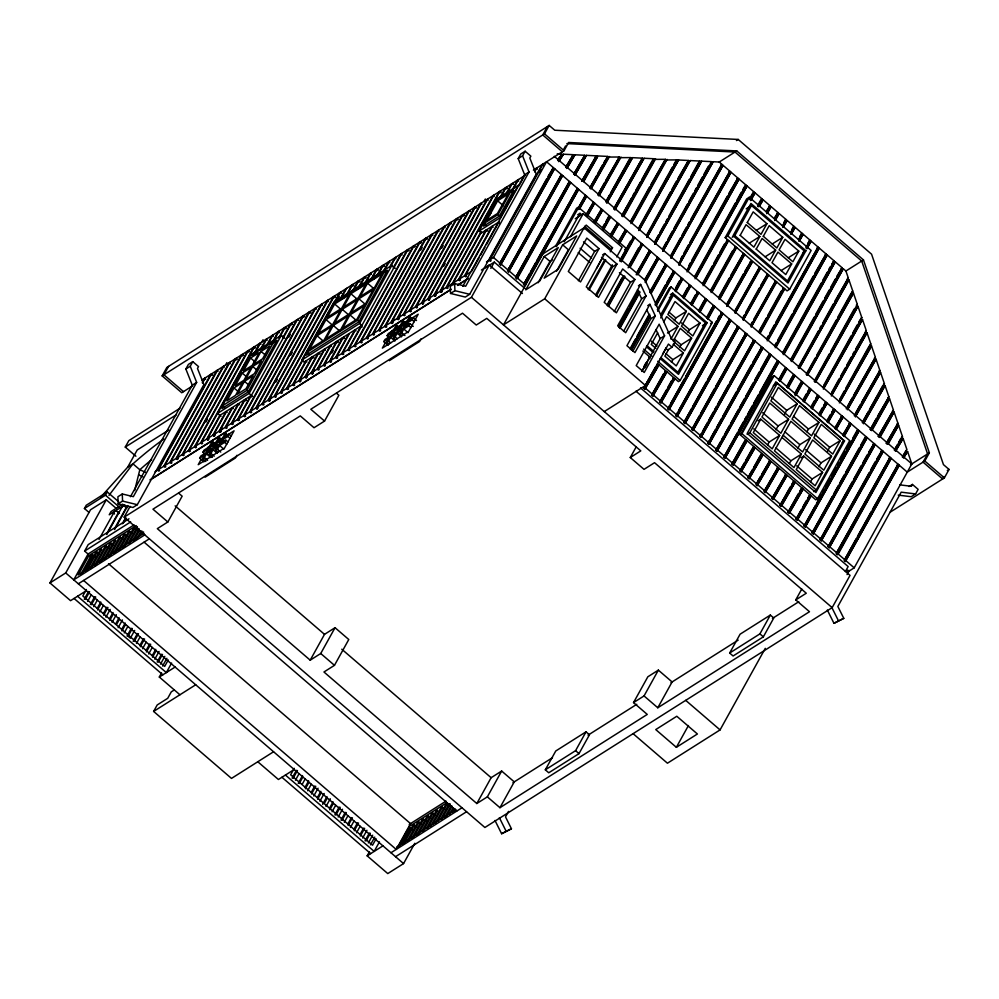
<?xml version="1.0" encoding="UTF-8"?>
<svg xmlns="http://www.w3.org/2000/svg" width="999" height="999" viewBox="0 0 999 999"><rect width="100%" height="100%" fill="white"/><g stroke="black" fill="none" stroke-linecap="round" stroke-linejoin="round"><path stroke-width="1.5" d="M134.628 490.546L139.823 469.755A166.246 41.783 -49.3 0 1 151.636 459.615M89.011 512.45L84.428 508.516L86.214 505.282L107.268 491.958L118.719 501.81M192.707 385.801L181.743 392.744L162.163 375.899L166.833 367.47L549.163 125.424L554.77 130.232L738.199 139.448L871.565 254.183L943.456 464.622L949.05 469.443L944.38 477.872L889.872 512.375M168.581 366.371L163.923 374.787L183.491 391.633M86.351 590.684L70.567 600.674L49.95 582.941L90.497 509.802L106.281 499.812L116.583 508.678M135.901 456.231L125.262 447.077L128.846 440.621L179.945 408.266M84.428 508.516L105.469 495.192L107.268 491.958M49.95 582.941L65.734 572.951L106.281 499.812M100.612 497.302L127.685 467.17L137.213 449.987L168.781 430.007M134.103 524.887L88.062 554.033L84.628 551.073L88.199 544.617L128.983 518.806M130.444 496.715L192.283 385.177L185.851 369.006L188.399 364.423L192.782 361.65L198.514 366.571L197.477 368.444L203.896 384.603L137.325 504.695L132.942 507.467L118.182 503.858L117.907 496.74L122.29 493.968L133.329 496.665L196.666 382.392L190.235 366.233L192.782 361.65M88.062 554.033L73.751 579.845L144.78 534.877M136.251 525.611L88.899 555.594L78.172 574.962L143.943 533.316M99.001 539.423L114.51 511.463M80.907 574.1L90.921 556.018L92.682 554.92L94.967 556.88M82.667 572.989L92.682 554.92M85.29 571.316L95.305 553.246L97.065 552.135L99.351 554.108M106.743 533.628L118.556 512.312M106.781 534.502L122.29 506.53M87.05 570.204L97.065 552.135M89.972 568.356L99.987 550.287L101.736 549.175L91.009 568.543M114.523 528.696L126.336 507.392M94.643 565.397L104.658 547.327L106.418 546.216L108.704 548.189M114.573 529.57L127.86 505.594M95.679 565.584L106.418 546.216M635.963 391.196L850.037 575.362L832.155 607.642L484.89 827.484L124.163 517.145L130.132 506.393M99.326 562.437L109.341 544.368L111.089 543.256L113.386 545.229M101.074 561.326L111.089 543.256M122.303 523.776L125.262 518.444M86.376 589.51L82.805 595.966L164.685 666.408L168.257 659.952M123.089 523.314L126.049 517.981M103.996 559.477L114.011 541.408L115.772 540.297L105.757 558.366M202.31 382.33L204.558 378.284L205.707 379.27M202.447 383.117L205.432 377.722M84.278 599.25L88.574 591.508M108.679 556.518L118.694 538.449L120.442 537.337L122.74 539.31M85.315 599.437L89.61 591.695M110.427 555.407L120.442 537.337M157.63 470.129L210.702 374.4L211.838 375.374L212.712 374.825L211.576 373.838L158.504 469.58L159.653 470.554L158.779 471.116L157.63 470.129L154.995 471.79M113.349 553.558L123.376 535.489L125.125 534.378L127.41 536.338M87.6 601.41L91.184 594.954M115.11 552.447L125.125 534.378M158.504 469.58L163.761 466.246L216.833 370.504L217.982 371.491M163.761 466.246L164.91 467.232L165.784 466.67L164.648 465.684L217.707 369.955M118.032 550.599L128.047 532.517L129.795 531.418L132.093 533.379M119.78 549.487L129.795 531.418M90.385 604.507L94.68 596.765M122.702 547.627L132.73 529.557L134.478 528.446L136.763 530.419M164.648 465.684L169.905 462.362L222.977 366.621L224.113 367.607M91.421 604.695L95.717 596.94M169.905 462.362L171.054 463.349L171.928 462.787L170.779 461.8L223.851 366.071M124.463 546.528L134.478 528.446M225.587 364.985L226.885 362.637M128.097 543.381L137.4 526.598M93.706 606.655L97.29 600.212M170.779 461.8L176.049 458.466L229.108 362.737L230.257 363.723M129.133 543.556L137.725 528.071M176.049 458.466L177.185 459.453L178.072 458.903L176.923 457.917L229.982 362.175M177.185 459.453L178.684 456.755M132.78 540.422L139.211 528.808M133.816 540.596L139.535 530.269M176.923 457.917L182.18 454.582L235.252 358.853L236.388 359.84M97.203 608.478L100.787 602.022M182.18 454.582L183.329 455.569L184.203 455.02L183.054 454.033L236.126 358.291L237.275 359.278M136.738 538.748L141.034 531.006M97.527 609.939L101.111 603.496M139.211 536.351L142.07 531.181M183.054 454.033L188.324 450.699L241.383 354.97L242.532 355.944M142.133 534.502L143.556 531.918M188.324 450.699L189.46 451.685L190.347 451.123L189.198 450.149L242.27 354.408L243.406 355.394M99.825 611.912L103.397 605.456M205.906 422.015L207.405 419.318M189.198 450.149L194.455 446.815L247.527 351.074L248.676 352.06M194.455 446.815L195.604 447.802L196.478 447.24L195.342 446.253L248.401 350.524L249.55 351.511M103.309 613.723L106.893 607.28M103.634 615.197L107.929 607.454M195.342 446.253L200.599 442.932L253.659 347.19L254.807 348.176M200.599 442.932L201.748 443.906L202.622 443.356L201.473 442.37L254.545 346.641L255.682 347.627M224.6 407.867L222.315 405.894L249.738 356.418L274.288 340.871L276.586 342.844M239.86 375.149L241.358 372.452M105.931 617.17L110.215 609.427M223.489 405.794L221.978 408.516L248.289 391.858L276.91 340.222L270.329 344.393M234.016 387.949L226.86 400.861L235.552 395.354L242.707 382.455L234.016 387.949L238.599 391.895M242.257 373.077L235.202 385.801L243.893 380.294L250.949 367.582L242.257 373.077L245.692 376.036M250.599 358.017L243.444 370.929L252.148 365.434L259.303 352.522L250.599 358.017L255.182 361.963M201.473 442.37L206.731 439.036L219.855 415.372M254.171 353.471L259.802 343.306L260.951 344.293M206.731 439.036L207.879 440.022L208.754 439.473L207.617 438.486L220.729 414.822L225.986 411.488L227.135 412.475M255.744 351.648L260.677 342.744M261.763 342.083L263.062 339.735M207.879 440.022L209.34 437.4M109.415 618.98L112.999 612.524M109.74 620.454L113.324 613.998M203.946 461.85L199.65 458.154L200.849 456.006L205.881 452.809L207.979 449.038L202.934 452.235L205.082 454.083M202.934 452.235L204.121 450.087L209.166 446.89L211.251 443.131L213.012 442.02L215.16 443.868M207.617 438.486L212.874 435.152L225.986 411.488M260.302 349.588L265.946 339.423L267.083 340.409M212.874 435.152L214.023 436.138L214.897 435.589L213.749 434.602L226.873 410.939L232.13 407.604L233.279 408.591M261.888 347.764L266.82 338.861M201.149 459.39L198.214 464.685L224.525 448.027L234.066 430.819L227.485 434.977M214.023 436.138L215.472 433.504M244.455 381.343L237.3 394.243L245.991 388.748L253.147 375.836L244.455 381.343L249.038 385.277M252.697 366.471L245.654 379.183L254.345 373.688L261.401 360.964L252.697 366.471L257.28 370.404M261.051 351.411L253.896 364.323L262.587 358.816L269.742 345.904L261.051 351.411L265.634 355.344M112.038 622.427L116.321 614.685M205.831 461.501L202.61 458.728L204.695 454.957L199.65 458.154M487.35 796.852L499.95 807.691L514.26 781.88L501.66 771.041L487.35 796.852L476.823 803.521L323.951 671.99L334.465 665.334L348.776 639.51L335.04 627.697L320.729 653.508L310.202 660.177L157.33 528.646L167.844 521.99L182.155 496.166L178.721 493.219M202.61 458.728L204.358 457.617L206.443 453.846L211.276 450.799L209.191 454.557L212.4 457.33M209.728 447.939L207.642 451.698L212.462 448.651L214.548 444.88L209.728 447.939L211.875 449.775M213.012 442.02L210.926 445.779L215.747 442.732L217.832 438.961L219.58 437.849L221.728 439.697M213.749 434.602L219.018 431.268L232.13 407.604M266.446 345.704L272.078 335.527L273.227 336.513M219.018 431.268L220.155 432.255L221.029 431.693L219.892 430.706L233.004 407.043L238.274 403.721L239.41 404.707M267.32 345.142L272.952 334.977M220.155 432.255L222.34 428.309M115.534 624.238L119.106 617.782M219.892 430.706L225.15 427.385L238.274 403.721M273.289 340.547L278.221 331.643L279.358 332.63M209.191 454.557L210.939 453.446L213.024 449.687L217.844 446.628L215.759 450.399L217.907 452.247M216.308 443.768L214.223 447.54L219.043 444.48L221.129 440.721L216.308 443.768L218.456 445.616M219.58 437.849L217.495 441.62L222.315 438.561L224.413 434.802L226.161 433.691L228.309 435.539M116.571 624.412L119.43 619.255M225.15 427.385L226.298 428.371L227.173 427.809L226.024 426.823L239.148 403.159L244.405 399.825L245.554 400.811M273.451 341.258L279.096 331.094M222.315 405.894L246.865 390.347L274.288 340.871M118.144 627.684L122.44 619.929M226.024 426.823L231.293 423.501L244.405 399.825M278.721 337.924L284.353 327.759L285.502 328.746M215.759 450.399L217.52 449.288L219.605 445.517L224.65 442.332L225.836 440.184L227.984 442.02M231.268 436.113L229.121 434.265L227.922 436.413L222.877 439.61L220.791 443.369L225.836 440.184M226.161 433.691L224.076 437.45L229.121 434.265M231.293 423.501L232.43 424.475L233.316 423.926L232.168 422.939L245.279 399.275L250.549 395.941L251.686 396.928M279.595 337.375L285.227 327.21L286.376 328.196M221.004 416.358L217.557 413.399L249.126 393.419L281.331 335.327L284.765 338.286M232.168 422.939L237.425 419.605L250.549 395.941M282.742 337.862L290.497 323.876L291.646 324.862M121.641 629.495L125.212 623.039M237.425 419.605L238.574 420.591L239.448 420.042L238.299 419.056L291.371 323.314L292.52 324.3M121.953 630.968L125.537 624.512M238.299 419.056L243.569 415.721L296.628 319.992M243.569 415.721L244.705 416.708L245.592 416.158L244.443 415.172L297.515 319.43L298.651 320.417M124.251 632.929L127.822 626.473M288.811 337.15L290.309 334.453M244.443 415.172L249.7 411.838L302.772 316.096L303.921 317.083M249.7 411.838L250.849 412.824L251.723 412.262L250.587 411.276L303.646 315.547L304.795 316.533M127.023 636.038L131.319 628.296M132.355 628.471L128.072 636.213L130.357 638.186L134.653 630.444M250.587 411.276L255.844 407.954L308.903 312.212L310.052 313.199M255.844 407.954L256.993 408.941L257.867 408.379L256.718 407.392L309.79 311.663L310.926 312.65M256.993 408.941L258.479 406.243M256.718 407.392L261.975 404.071L315.047 308.329L316.196 309.315M261.975 404.071L263.124 405.045L263.998 404.495L262.862 403.509L315.921 307.779M275.836 382.13L277.322 379.433M290.784 355.157L292.27 352.46M133.142 641.296L137.425 633.541M236.913 455.307L235.427 458.004L205.17 477.16M134.178 641.47L138.461 633.728M262.862 403.509L268.119 400.174L321.191 304.445L322.327 305.432M268.119 400.174L269.268 401.161L270.142 400.611L268.993 399.625L322.065 303.883M269.268 401.161L271.503 397.115M136.463 643.443L140.047 636.987M268.993 399.625L274.263 396.291L327.322 300.562L328.471 301.548M274.263 396.291L275.399 397.277L276.286 396.728L275.137 395.741L328.196 300M139.96 645.254L143.531 638.798M275.137 395.741L280.394 392.407L333.466 296.666L334.603 297.652M280.394 392.407L281.543 393.394L282.417 392.832L281.268 391.845L334.34 296.116L335.489 297.103M140.285 646.728L144.58 638.985M306.93 361.95L305.794 360.964L304.033 362.075L301.748 360.115L333.941 302.023L391.82 265.384L395.254 268.331M281.268 391.845L286.538 388.524L339.598 292.782M142.57 648.701L146.154 642.245M286.538 388.524L287.675 389.51L288.561 388.948L287.412 387.962L303.109 359.652M327.772 315.147L329.27 312.45M333.753 304.37L340.484 292.232L341.621 293.219M308.429 351.136L306.169 355.219L358.778 321.903L387.4 270.279L382.142 273.601M318.256 333.591L332.717 324.438L340.472 310.452L325.999 319.605L309.603 349.188L324.076 340.035L331.531 326.586L317.058 335.739L322.789 340.671M334.653 304.008L327.197 317.457L341.67 308.291L349.113 294.855L334.653 304.008L341.521 309.927M337.762 299.163L339.248 296.466M287.412 387.962L292.67 384.627L305.794 360.964M340.809 297.802L345.741 288.898M292.67 384.627L293.818 385.614L294.693 385.065L293.544 384.078L306.668 360.414L311.925 357.08L313.074 358.067M340.984 298.514L346.616 288.349M146.066 650.511L149.638 644.055M146.391 651.985L150.687 644.23M293.544 384.078L298.813 380.744L311.925 357.08M346.241 295.18L351.873 285.015L353.022 286.001M298.813 380.744L299.962 381.73L300.836 381.181L299.688 380.194L312.812 356.531L318.069 353.196L319.218 354.183M347.115 294.63L352.759 284.453L353.896 285.439M148.676 653.945L152.26 647.502M299.962 381.73L301.411 379.108M334.478 323.326L349.388 313.886L357.13 299.9L342.22 309.34L325.824 338.923L340.734 329.483L348.189 316.034L333.279 325.474L340.147 331.381M350.874 293.743L343.419 307.192L358.329 297.752L365.784 284.303L350.874 293.743L357.742 299.65M299.688 380.194L304.945 376.86L318.069 353.196M352.385 291.296L358.017 281.131L359.165 282.105M304.945 376.86L306.094 377.847L306.968 377.297L305.831 376.311L318.943 352.647L324.2 349.313L325.349 350.299M353.259 290.746L358.891 280.569L360.04 281.556M306.094 377.847L307.555 375.212M152.173 655.769L155.757 649.313M152.497 657.23L156.069 650.786M305.831 376.311L311.089 372.977L324.2 349.313M358.516 287.412L364.16 277.235L365.297 278.221M311.089 372.977L312.237 373.963L313.112 373.401L311.963 372.415L325.087 348.751L330.344 345.429L331.493 346.403M360.102 285.589L365.035 276.686L366.171 277.672M312.237 373.963L314.423 370.017M154.783 659.203L159.078 651.46M311.963 372.415L317.232 369.093L330.344 345.429M364.66 283.529L370.292 273.351L371.441 274.338M317.232 369.093L318.369 370.08L319.243 369.518L318.107 368.531L331.218 344.867L336.488 341.533L337.625 342.52M365.534 282.967L371.166 272.802M157.18 661.975L161.476 654.233M349.95 314.922L342.495 328.371L356.955 319.205L364.41 305.769L349.95 314.922L355.669 319.855M358.891 298.788L351.136 312.774L365.609 303.609L373.351 289.635L358.891 298.788L364.61 303.721M367.532 283.192L360.077 296.641L374.55 287.475L382.005 274.038L367.532 283.192L374.4 289.098M158.217 662.162L162.512 654.42M318.107 368.531L323.364 365.197L336.488 341.533M370.791 279.633L376.436 269.468L377.572 270.454L378.459 269.892L377.31 268.918L371.665 279.083M323.364 365.197L324.513 366.183L325.387 365.634L324.238 364.647L337.362 340.984L342.62 337.65L343.768 338.636M331.793 353.047L333.254 350.412M160.514 664.135L164.81 656.38M324.238 364.647L329.508 361.313L342.62 337.65M376.935 275.749L382.567 265.584L383.716 266.571M330.382 360.764L343.494 337.1L348.763 333.766L335.639 357.43L330.382 360.764L331.531 361.75L330.644 362.3L329.508 361.313M378.509 273.926L383.441 265.022L384.59 266.009M162.6 666.046L166.895 658.304M383.778 270.592L388.711 261.701L389.847 262.675M335.639 357.43L336.788 358.416L337.662 357.854L336.513 356.88L349.638 333.204L354.895 329.882L356.044 330.869M383.953 271.316L389.585 261.139M179.932 694.767L159.316 677.035L161.563 672.964M308.953 354.42L306.656 352.447L357.517 320.254L384.952 270.766L387.237 272.739M336.513 356.88L341.783 353.546L354.895 329.882M389.91 266.708L394.842 257.804L395.991 258.791M341.783 353.546L342.919 354.533L343.806 353.971L342.657 352.984L355.769 329.32L361.039 325.999L362.175 326.973M390.085 267.42L395.729 257.255M301.748 360.115L359.628 323.464L391.82 265.384M171.603 663.074L166.333 672.589L77.572 596.241M342.657 352.984L347.914 349.662L361.039 325.999M393.231 267.907L400.986 253.921L402.135 254.907M347.914 349.662L349.063 350.649L349.937 350.087L348.801 349.101L401.86 253.371M348.801 349.101L354.058 345.766L407.117 250.037L408.266 251.024M354.058 345.766L355.207 346.753L356.081 346.203L354.932 345.217L408.004 249.475L409.14 250.462M273.576 751.76L231.493 778.408L153.621 711.425L157.193 704.969L167.72 698.301L171.291 691.845L173.926 690.184M354.932 345.217L360.189 341.883L413.261 246.154L414.41 247.14M360.189 341.883L361.338 342.869L362.212 342.32L361.076 341.333L414.135 245.592L415.284 246.578M361.076 341.333L366.333 337.999L419.405 242.27L420.542 243.244M366.333 337.999L367.482 338.986L368.356 338.424L367.207 337.45L420.279 241.708L421.428 242.695M367.207 337.45L372.477 334.116L425.537 238.374L426.685 239.36M167.844 521.99L152.959 509.178L300.287 415.909L314.023 427.734L324.55 421.066L338.861 395.254L336.563 393.281M372.477 334.116L373.614 335.102L374.488 334.54L373.351 333.554L426.411 237.824L427.56 238.811M420.704 250.15L422.202 247.452M373.351 333.554L378.609 330.232L431.68 234.49L432.817 235.477M378.609 330.232L379.757 331.206L380.631 330.657L379.483 329.67L432.555 233.941M379.483 329.67L384.752 326.336L437.812 230.607L438.961 231.593M384.752 326.336L385.889 327.322L386.775 326.773L385.626 325.786L438.698 230.045M385.626 325.786L390.884 322.452L443.956 226.723L445.104 227.71M390.884 322.452L392.033 323.439L392.907 322.889L391.758 321.903L444.83 226.161M392.033 323.439L394.28 319.393M388.136 345.329L383.841 341.633L385.027 339.485L390.072 336.288L392.157 332.517L387.113 335.714L389.26 337.562M387.113 335.714L388.311 333.566L393.356 330.369L395.442 326.611L397.19 325.499L399.338 327.347M391.758 321.903L397.028 318.569L450.087 222.839L451.236 223.813M397.028 318.569L398.176 319.555L399.051 318.993L397.902 318.019L450.974 222.278M385.302 342.807L382.367 348.102L408.666 331.443L418.206 314.235L411.638 318.394M387.5 338.836L388.973 336.176M390.434 333.529L391.908 330.881L394.53 329.22M398.176 319.555L400.412 315.509M388.936 344.056L386.788 342.207L388.886 338.436L383.841 341.633M386.788 342.207L388.549 341.096L390.634 337.325L395.454 334.278L393.369 338.037L395.517 339.885M393.918 331.418L391.833 335.177L396.653 332.13L398.738 328.359L393.918 331.418L396.066 333.254M397.19 325.499L395.104 329.258L399.925 326.211L402.023 322.44L403.771 321.328L405.919 323.177M397.902 318.019L403.159 314.685L456.231 218.943L457.38 219.93M403.159 314.685L404.308 315.672L405.182 315.11L404.046 314.123L457.105 218.394L458.254 219.38M441.683 248.252L443.169 245.554M404.046 314.123L409.303 310.801L462.375 215.06L463.511 216.046M393.369 338.037L395.129 336.925L397.215 333.167L402.035 330.107L399.95 333.878L402.098 335.726M400.487 327.247L398.401 331.019L403.221 327.959L405.319 324.2L400.487 327.247L402.634 329.096M403.771 321.328L401.685 325.1L406.506 322.04L408.591 318.281L410.352 317.17L412.5 319.018M409.303 310.801L410.452 311.775L411.326 311.226L410.177 310.239L463.249 214.51L464.385 215.497M410.177 310.239L415.434 306.905L468.506 211.176M399.95 333.878L401.698 332.767L403.783 328.996L408.828 325.811L410.027 323.664L413.249 326.423M416.521 320.517L413.299 317.744L412.112 319.892L407.068 323.089L404.982 326.848L410.027 323.664M410.352 317.17L408.266 320.929L413.299 317.744M415.434 306.905L416.583 307.892L417.457 307.342L416.321 306.356L469.38 210.614L470.529 211.601M416.321 306.356L421.578 303.022L474.65 207.293L475.786 208.279M421.578 303.022L422.727 304.008L423.601 303.459L422.452 302.472L475.524 206.731L476.673 207.717M422.727 304.008L424.213 301.311M443.656 266.258L445.142 263.561M422.452 302.472L427.722 299.138L480.781 203.396L481.93 204.383M427.722 299.138L428.858 300.125L429.745 299.563L428.596 298.576L481.655 202.847M428.858 300.125L430.357 297.427M484.053 201.348L485.352 199.001M428.596 298.576L433.853 295.254L486.925 199.513L488.061 200.499M433.853 295.254L435.002 296.241L435.876 295.679L434.727 294.693L487.799 198.963M435.002 296.241L437.237 292.195M434.727 294.693L439.997 291.371L493.056 195.629L494.205 196.616M439.997 291.371L441.133 292.345L442.02 291.795L440.871 290.809L493.943 195.08M441.133 292.345L443.381 288.299M440.871 290.809L446.128 287.475L499.2 191.746L500.349 192.732M446.128 287.475L447.277 288.461L448.151 287.912L447.015 286.925L500.074 191.184L501.223 192.17M462.799 286.313L524.625 174.763L518.206 158.604L520.754 154.008L525.137 151.236L530.856 156.169L529.82 158.029L536.251 174.188L469.68 294.293L465.297 297.065L450.537 293.456L450.249 286.338L454.632 283.554L465.671 286.251L529.02 171.99L522.589 155.819L525.137 151.236M479.158 231.031L497.052 198.764L518.094 185.439L500.212 217.707L479.158 231.031L481.456 233.004L485.839 230.22L486.988 231.206M486.251 225.424L483.953 223.451L497.077 199.788L511.101 190.896L513.399 192.869M421.103 338.786L419.605 341.483L389.36 360.639M485.089 223.426L483.578 226.136L499.363 216.146L513.673 190.334L511.051 191.995M489.61 215.272L491.108 212.55M497.639 200.824L486.9 220.192L497.427 213.524L508.154 194.156L497.639 200.824L503.359 205.744M447.015 286.925L452.272 283.591L480.669 232.355M499.363 198.639L505.332 187.862L506.481 188.848M452.272 283.591L453.421 284.578L454.295 284.028L453.146 283.042L481.555 231.793M500.986 196.741L506.218 187.3L507.355 188.287M453.146 283.042L458.404 279.708L485.839 230.22M506.543 192.869L511.476 183.966M458.404 279.708L459.552 280.694L460.427 280.132L459.29 279.146L486.713 229.67L491.97 226.336L493.119 227.322M506.718 193.581L512.35 183.416L513.498 184.403M483.953 223.451L497.989 214.56L511.101 190.896M459.29 279.146L464.547 275.824L491.97 226.336M512.687 188.986L517.619 180.082L518.756 181.069M547.415 126.536L542.744 134.952L562.325 151.798M464.547 275.824L465.696 276.81L466.57 276.248L465.422 275.262L492.857 225.786L498.114 222.452L499.263 223.439M512.849 189.698L518.493 179.533M162.163 375.899L544.492 133.841L549.163 125.424M471.565 271.378L478.971 258.004M480.457 255.332L484.902 247.302M486.388 244.63L498.988 221.903M518.993 185.814L524.625 175.649M534.54 171.129L536.026 168.431L537.175 169.418M534.665 171.915L536.9 167.869M486.476 261.938L489.098 260.277L542.17 164.535L543.319 165.522M489.098 260.277L490.247 261.263L491.121 260.702L489.972 259.715L543.044 163.986M539.572 172.265L541.071 169.568M124.163 517.145L471.428 297.302L489.31 265.035L522.427 293.519M489.972 259.715L493.481 257.505L546.553 161.763L907.267 472.127L924.799 461.026L929.357 452.822L863.461 259.915L736.763 150.924L568.631 142.482L564.073 150.687L533.379 170.117M490.809 268.394L494.293 262.125L524.999 288.536M500.624 264.947L554.57 168.656L500.624 264.947L499.475 263.961L546.565 179.021M548.064 176.323L553.421 167.67L499.475 263.961M563.623 149.45L565.571 145.941M559.602 157.018L557.654 160.539L561.788 154.121L557.205 153.896M563.424 154.208L558.803 161.526L563.424 154.208L573.301 154.695L565.671 167.432L573.301 154.695M508.241 269.518L561.438 174.575L507.492 270.866L508.641 271.853L562.587 175.562L508.641 271.853M574.949 154.783L566.82 168.419L574.949 154.783L584.815 155.282L573.688 174.338L584.815 155.282M516.258 276.411L527.472 256.181M528.971 253.484L542.42 229.221M543.918 226.523L569.455 181.468L515.509 277.759L516.658 278.746L517.532 278.184L570.604 182.455L516.658 278.746M586.463 155.357L574.837 175.325L586.463 155.357L607.854 156.431L589.722 188.124L596.478 175.936M310.202 660.177L324.513 634.353L335.04 627.697M524.275 283.304L529.507 273.863M531.006 271.166L535.489 263.087M536.987 260.389L577.472 188.361L523.526 284.653L524.675 285.639L525.549 285.09M596.341 155.856L581.705 181.231L596.341 155.856L597.489 156.843L583.728 181.656M524.675 285.639L578.621 189.348L503.484 324.887L544.705 298.788L584.053 227.797L645.242 280.432L671.415 338.698L675.062 341.833L672.09 347.215L667.694 349.987L665.871 348.426M583.566 180.906L597.489 156.843M544.243 256.493L525.761 289.835L539.797 280.956L558.279 247.615L544.243 256.493L549.974 261.413L552.522 259.802M555.444 246.416L576.585 208.254L578.346 207.155L626.448 248.526L624.687 249.638M556.443 246.666L585.489 195.267L578.446 207.979M597.976 173.239L602.472 165.11M603.983 162.4L607.854 156.431M538.136 282.754L549.974 261.413M578.708 209.515L586.638 196.241L579.582 208.953M591.608 187.775L608.628 157.068L619.38 157.005L597.739 195.03L604.407 182.979M609.502 156.518L590.859 189.111M562.662 244.83L544.18 278.184L558.204 269.293L576.685 235.951L562.662 244.83L568.381 249.762L556.555 271.104M564.235 241.758L579.994 213.336L582.342 215.359M570.417 236.738L583.166 213.724L622.102 247.228L616.72 256.918M585.576 215.422L593.506 202.16L586.463 214.872M605.894 180.307L619.38 157.005M586.725 216.408L594.655 203.147L587.599 215.859M599.612 194.68L620.142 157.655L630.893 157.592L605.756 201.923L609.427 195.292M621.016 157.093L598.876 196.004M583.928 229.146L586.188 225.062L612.524 247.727L610.264 251.798M593.593 222.327L601.523 209.053L594.467 221.766M610.901 192.632L629.283 159.465M595.441 222.04L602.659 210.04L595.616 222.752M632.542 157.667L606.893 202.909L632.542 157.667L642.407 158.167L613.773 208.816L642.407 158.167M294.23 768.331L290.647 774.774L372.527 845.216L376.111 838.773M292.12 778.071L296.416 770.329M293.157 778.246L297.452 770.504M295.454 780.219L299.026 773.763M603.021 226.673L604.432 224.138M605.844 221.591L608.653 216.508L609.802 217.495L610.676 216.933L603.633 229.645M602.484 228.659L609.54 215.946M603.458 228.933L609.802 217.495M644.055 158.254L614.909 209.802L644.055 158.254L653.933 158.741L621.778 215.709L622.926 216.696L654.695 159.378L665.446 159.328L630.681 222.053M298.226 783.328L302.522 775.574M299.263 783.503L302.847 777.047M578.371 280.731L594.63 251.386L599.013 248.614L586.8 238.099L568.319 271.453L580.531 281.955L599.013 248.614M302.272 784.178L305.132 779.02M611.038 233.566L617.557 222.852L610.501 235.564M305.057 787.287L308.629 780.831M621.778 215.709L631.468 198.252M632.954 195.567L634.44 192.882M635.926 190.197L640.396 182.13M641.882 179.445L652.31 160.639M611.475 235.826L618.693 223.826L611.65 236.538M305.382 788.76L308.953 782.304M623.801 216.146L655.581 158.829M604.745 253.534L586.263 286.888L598.476 297.39L616.957 264.048L604.745 253.534L602.547 254.92M596.565 268.381L602.285 258.054M307.667 790.733L311.238 784.277M588.161 289.623L604.745 259.715M589.16 289.872L605.744 259.965M311.164 792.544L314.735 786.088M311.488 794.018L315.771 786.263M619.055 240.472L625.574 229.745L618.518 242.457M630.556 221.241L649.45 187.15M650.961 184.428L665.446 159.328M619.492 242.72L626.71 230.732L619.667 243.444M313.773 795.978L318.069 788.236M630.943 223.589L666.221 159.965L676.972 159.902L638.698 228.946M631.818 223.039L667.095 159.403M595.704 294.83L612.35 264.822M317.27 797.801L320.841 791.345M596.303 296.166L612.574 266.82L616.957 264.048M317.595 799.262L321.166 792.806M319.88 801.235L324.176 793.493M619.642 260.789L630.469 241.234M620.129 260.914L633.591 236.638L632.704 237.2L633.853 238.174L634.727 237.625L621.278 261.9M638.561 228.147L657.33 194.305M658.828 191.596L672.339 167.233M673.838 164.523L675.336 161.813M621.141 261.101L633.853 238.174M678.608 159.99L638.96 230.494L678.608 159.99L688.486 160.477L646.703 235.851M322.665 804.345L326.948 796.59M324.413 803.233L327.272 798.064M325.986 806.493L330.282 798.75M607.842 303.421L622.04 277.797M628.771 265.659L638.486 248.139M607.217 305.557L623.663 275.899M628.146 267.807L641.595 243.531L640.721 244.093L641.87 245.08L642.744 244.518L630.044 267.445M646.578 235.052L670.454 191.995M671.94 189.298L676.423 181.219M677.909 178.534L688.486 160.477M329.483 808.303L333.067 801.847M608.241 305.756L624.675 276.086M629.907 266.646L641.87 245.08M608.366 306.543L624.812 276.885M690.134 160.564L646.977 237.387L690.134 160.564L699.999 161.064L654.72 242.745M329.807 809.777L333.379 803.321M332.093 811.75L335.676 805.294M334.877 814.847L339.173 807.105M614.248 311.601L630.519 282.255L634.902 279.483L622.677 268.968L604.195 302.322L616.408 312.824L634.902 279.483M335.914 815.034L340.209 807.279M636.788 272.565L649.612 250.437L636.163 274.7M654.607 241.933L658.378 235.127M659.889 232.405L664.41 224.238M665.921 221.516L667.432 218.793M668.943 216.071L689.322 179.308M690.821 176.586L698.376 162.974M637.175 274.9L650.761 251.423L638.061 274.338M701.648 161.139L654.994 244.28L701.648 161.139L711.525 161.638L662.737 249.638M338.199 816.995L342.495 809.252M340.984 820.104L345.279 812.362M342.02 820.279L346.316 812.537M640.621 284.403L617.669 325.824L625.686 332.717L646.028 296.004L640.621 284.403L638.436 285.789M618.643 326.648L628.359 309.128M629.845 306.431L638.074 291.596M644.792 279.458L657.629 257.33L644.929 280.257M344.318 822.252L347.889 815.796M618.768 327.447L638.948 291.034M662.612 248.838L666.37 242.07M667.869 239.36L672.377 231.244M673.875 228.534L687.374 204.158M688.885 201.448L693.381 193.331M694.879 190.622L696.39 187.912M697.889 185.202L702.384 177.085M703.895 174.375L708.391 166.259M619.78 327.635L639.21 292.582M645.192 281.793L658.778 258.316L645.329 282.58M619.917 328.434L640.097 292.02M713.174 161.713L663.011 251.186L713.174 161.713L719.23 162.025L736.763 150.924M347.802 824.063L351.386 817.619M348.127 825.536L352.422 817.794M623.563 331.418L641.645 298.788L646.028 296.004M350.424 827.509L353.996 821.053M649.825 291.745L665.646 264.223L649.949 292.545M670.629 255.732L680.406 238.099M681.905 235.389L686.425 227.248M687.924 224.538L689.422 221.828M690.933 219.118L721.877 164.311L719.23 162.025M670.754 256.531L721.877 164.311M650.973 292.732L666.795 265.21L651.098 293.531M353.908 829.32L357.492 822.864M723.026 165.285L671.028 258.079L723.026 165.285L729.894 171.204L678.771 263.436M354.233 830.793L358.529 823.051M356.531 832.766L360.102 826.31M649.899 304.295L626.935 345.704L634.952 352.61L655.307 315.896L649.899 304.295L647.702 305.682M360.027 834.577L363.599 828.121M630.931 347.19L635.414 339.098M636.912 336.401L648.875 314.822M655.594 302.685L665.309 285.165M666.808 282.467L673.663 271.116L654.982 304.832M360.339 836.051L364.635 828.308M630.319 349.325L649.75 314.273M680.906 258.566L682.404 255.844M683.915 253.134L688.423 245.005M689.922 242.282L729.894 171.204M631.331 349.525L650.012 315.809M655.993 305.02L674.812 272.103L656.131 305.819M631.455 350.312L650.149 316.608M731.043 172.19L679.045 264.972L731.043 172.19L737.911 178.097L686.788 270.329M362.637 838.024L366.933 830.269M632.829 351.298L650.911 318.669L655.307 315.896M657.367 309.678L669.355 288.062L671.103 286.95L712.324 322.415L680.132 380.507L678.383 381.618L674.937 378.658L674.063 379.208L660.951 402.884L659.802 401.898L666.358 390.06M657.629 311.263L671.103 286.95M365.035 840.796L369.33 833.054M366.071 840.971L370.367 833.228M660.701 314.872L672.752 293.132L707.105 322.689L678.483 374.325L660.164 358.554M675.873 287.475L679.395 281.119M368.356 842.944L372.652 835.201M674.637 290.734L681.68 278.022L680.806 278.571L681.955 279.558L682.829 279.008L675.786 291.72M688.923 265.459L690.421 262.749M691.932 260.027L727.26 196.291M728.771 193.569L737.911 178.097M660.701 317.932L673.301 295.192L705.369 322.777L677.934 372.265L660.764 357.48M675.611 290.996L681.955 279.558M687.062 271.865L739.06 179.083L745.928 184.99L694.804 277.223M687.936 271.316L739.06 179.083M370.454 844.854L374.75 837.112M414.822 843.268L403.559 863.586L387.774 873.576L367.157 855.843L369.418 851.785M657.692 332.779L651.248 344.393L655.794 348.301M663.823 321.703L666.645 316.621L677.996 326.386L670.953 339.098M379.445 841.895L374.175 851.398L285.427 775.049M643.768 366.745L645.953 362.799M682.479 296.915L687.412 288.012M641.733 371.441L649.75 356.98L642.881 351.074M682.654 297.627L689.697 284.915L688.823 285.464L689.972 286.451L690.846 285.901L683.791 298.614M642.095 371.191L660.189 338.561L664.572 335.789L659.165 324.188L636.213 365.597L644.23 372.49L664.572 335.789M694.68 276.423L735.276 203.184M736.787 200.474L741.295 192.332M742.794 189.623L744.305 186.9M644.917 367.732L647.102 363.786M683.628 297.902L689.972 286.451M695.079 278.771L747.077 185.976L753.945 191.895L749.662 199.613M695.953 278.209L747.077 185.976M674.387 320.567L675.824 317.982L686.35 311.326L674.999 301.561L667.844 314.46L679.195 324.225L686.35 311.326M725.199 237.65L746.665 198.926L749.287 197.265L811.138 250.462L789.672 289.186L787.037 290.859L725.199 237.65L727.834 235.989L749.287 197.265M659.802 401.898L673.801 377.672L666.932 371.765L652.934 395.979L651.785 394.992L665.784 370.779L658.915 364.86L644.917 389.086L643.768 388.099L655.431 367.07M662.599 354.158L666.183 347.702M690.496 303.808L695.429 294.905M604.258 411.588L645.479 385.489L668.431 344.081L672.09 347.215M690.671 304.52L697.714 291.808L696.84 292.37L697.976 293.356L698.863 292.794L691.808 305.507M702.697 283.329L712.412 265.796M713.898 263.099L718.393 255.007M719.879 252.31L724.362 244.218M749.5 198.876L752.359 193.731M702.821 284.116L727.484 239.623L726.61 240.185L727.759 241.159L728.633 240.609L703.97 285.102M644.917 389.086L658.915 364.86M691.645 304.795L697.976 293.356M703.096 285.664L727.759 241.159M750.649 199.862L755.094 192.869L761.962 198.789L757.679 206.506M750.811 200.599L755.094 192.869M668.468 349.675L664.884 356.131L676.236 365.896L683.391 352.984L673.176 344.193M673.239 341.071L680.294 328.359L691.633 338.124L684.59 350.836L674.375 342.045M734.789 235.627L751.485 205.507L804.17 250.824L787.474 280.944L734.789 235.627L732.167 237.287M398.838 845.703L408.141 828.92L409.89 827.809L412.175 829.782M399.875 845.878L409.89 827.809M402.497 844.217L412.525 826.148L414.273 825.037L416.571 827.01M740.172 235.352L746.078 224.688L759.827 236.501L753.908 247.165L740.134 235.289M747.277 222.527L753.184 211.875L766.92 223.689L761.013 234.353L747.24 222.477M651.785 394.992L663.448 373.963M698.513 310.701L704.145 300.537M698.688 311.413L705.731 298.701L704.857 299.263L705.993 300.249L706.88 299.688L699.824 312.4M404.258 843.106L414.273 825.037M710.714 290.222L732.379 251.124M757.517 205.782L760.376 200.624M671.44 362.237L672.876 359.652L683.391 352.984M679.707 347.327L681.118 344.78L691.633 338.124M688.036 332.305L689.46 329.72L699.987 323.064L688.636 313.299L681.48 326.198L692.831 335.964L699.987 323.064M710.838 291.021L735.501 246.516L734.627 247.078L735.776 248.064L736.65 247.502L711.987 292.008M652.934 395.979L666.932 371.765M699.662 311.688L705.993 300.249M711.101 292.557L735.776 248.064M758.666 206.768L763.111 199.775L769.979 205.682L766.408 212.113M407.18 841.258L417.195 823.188L418.956 822.077L421.241 824.05M759.54 206.206L763.111 199.775M408.928 840.147L418.956 822.077M411.863 838.298L421.878 820.229L423.626 819.118L425.924 821.091M413.611 837.187L423.626 819.118M416.533 835.339L426.548 817.269L428.309 816.158L430.594 818.131M418.294 834.227L428.309 816.158M667.819 387.437L671.465 380.856M706.53 317.595L712.162 307.43M421.928 831.081L431.231 814.31L432.979 813.198L435.277 815.159M706.705 318.319L713.748 305.607L712.874 306.156L714.01 307.143L714.897 306.593L707.841 319.305M718.731 297.115L729.195 278.246M730.681 275.549L743.518 253.421L718.855 297.914M766.957 210.102L769.979 205.682M422.964 831.268L432.979 813.198M499.95 807.691L647.265 714.422L633.528 702.597L644.043 695.941L657.792 707.767L809.49 611.713L795.753 599.899L806.28 593.231L654.545 462.699L644.018 469.355L630.282 457.53L636.301 446.665M707.667 318.581L714.01 307.143M660.951 402.884L674.937 378.658M719.967 298.963L744.667 254.395L719.118 299.45L720.004 298.901M766.683 213.661L771.128 206.668L777.996 212.575L774.425 219.018M426.598 828.121L435.901 811.338L437.662 810.239L427.647 828.308M767.557 213.099L771.128 206.668M430.569 826.448L440.584 808.378L442.332 807.267L444.63 809.24M433.029 824.05L442.332 807.267M435.239 823.488L445.254 805.419L447.015 804.307L449.3 806.28M437.712 821.091L447.015 804.307M668.968 409.777L722.914 313.486L668.968 409.777L667.819 408.791L669.318 406.094M670.804 403.396L684.265 379.121M685.751 376.423L716.395 321.141M717.894 318.444L719.392 315.746M756.206 249.138L762.112 238.474L775.649 250.125L769.742 260.789L756.106 249.026M763.311 236.326L769.218 225.662L782.754 237.312L776.847 247.977L763.211 236.214M440.634 819.242L449.225 803.745M667.819 408.791L721.765 312.5L720.891 313.049L722.027 314.036M726.748 304.008L743.356 274.051M744.854 271.328L751.023 261.251L752.16 262.225L727.135 306.356L752.16 262.225M774.974 216.995L777.996 212.575M441.67 819.417L450.262 803.933M726.835 304.882L751.023 261.251M774.7 220.554L779.145 213.561L786.013 219.48L782.442 225.911M775.574 220.005L779.145 213.561M444.592 817.569L451.036 805.956M446.353 816.458L452.072 806.131M449.275 814.61L452.847 808.154M451.735 812.212L453.883 808.341M453.946 811.65L455.382 809.065M676.985 416.67L730.918 320.379L676.985 416.67L675.836 415.684L677.334 412.987M678.821 410.289L728.159 321.303M675.836 415.684L729.782 319.393L728.908 319.955L730.044 320.941M734.752 310.914L759.552 267.208L734.889 311.713M783.703 222.602L786.013 219.48M759.814 268.743L735.152 313.249L760.701 268.194L759.814 268.743L758.678 267.769M782.716 227.447L787.162 220.467L794.03 226.373L790.459 232.804M783.591 226.898L787.162 220.467M685.002 423.564L738.935 327.272L685.002 423.564L683.853 422.577L691.32 409.103M692.819 406.406L706.268 382.13M707.767 379.433L721.228 355.169M722.714 352.472L737.799 326.298L683.853 422.577M742.769 317.807L744.267 315.11M745.766 312.412L759.215 288.149M760.714 285.452L767.569 274.101L742.906 318.606M791.72 229.495L794.03 226.373M767.831 275.649L743.169 320.142L768.718 275.087L767.831 275.649L766.695 274.663M790.733 234.353L795.167 227.36L802.047 233.267L798.476 239.698M791.608 233.791L795.167 227.36M476.823 803.521L491.133 777.697L501.66 771.041M693.019 430.469L746.952 334.178L693.019 430.469L691.87 429.483L699.337 415.996M700.836 413.299L714.285 389.023M715.784 386.326L745.816 333.191L691.87 429.483M750.786 324.712L752.284 322.015M753.783 319.318L775.586 281.006L750.923 325.499M799.737 236.401L802.047 233.267M775.848 282.542L751.186 327.035L776.735 281.993L775.848 282.542L774.712 281.556M798.75 241.246L803.184 234.253L810.064 240.16L805.781 247.889M799.625 240.684L803.184 234.253M791.683 263.923L785.776 274.575L772.002 262.7L777.946 252.098L791.683 263.923L781.168 270.579M798.788 251.111L792.881 261.763L779.108 249.887L785.052 239.285L798.788 251.111L788.261 257.767M701.023 437.362L754.969 341.071L701.023 437.362L699.887 436.376L701.373 433.678M702.871 430.981L707.354 422.889M708.853 420.192L713.336 412.1M714.834 409.403L716.333 406.705M717.819 404.008L728.283 385.139M729.782 382.442L753.833 340.085L699.887 436.376M758.803 331.606L766.283 318.119M767.769 315.422L781.23 291.146M807.754 243.294L810.064 240.16M758.94 332.392L783.603 287.899L782.729 288.449L783.865 289.435L784.739 288.886L760.077 333.379M759.952 332.592L783.865 289.435M806.755 248.139L811.2 241.146L818.081 247.065L766.957 339.298M805.906 250.737L788.024 283.004L733.054 235.714L750.936 203.446L805.906 250.737L803.271 252.397M806.93 248.876L811.2 241.146M709.04 444.255L762.986 347.964L709.04 444.255L707.904 443.269L709.39 440.571M710.888 437.874L715.371 429.782M716.87 427.085L721.353 419.006M722.851 416.308L736.3 392.033M737.799 389.335L751.248 365.06M752.746 362.375L761.837 346.978L707.904 443.269M766.82 338.486L768.331 335.776M769.829 333.067L774.35 324.925M775.848 322.215L818.081 247.065M767.22 340.834L819.217 248.052L826.086 253.958L774.962 346.191M768.094 340.272L819.217 248.052M508.516 811.413L505.506 816.857L511.438 828.758L501.61 833.728L494.992 820.466M717.057 451.148L771.003 354.857L717.057 451.148L715.921 450.162L720.404 442.082M721.89 439.385L723.388 436.688M724.887 433.991L729.37 425.899M730.868 423.201L738.336 409.715M739.834 407.018L744.317 398.926M745.816 396.228L753.283 382.754M754.782 380.057L759.265 371.965M760.763 369.268L768.231 355.781M715.921 450.162L769.854 353.883L768.98 354.433L770.129 355.419M774.837 345.392L776.348 342.669M777.846 339.96L792.132 314.198M793.643 311.476L813.186 276.211M814.684 273.501L826.086 253.958M775.236 347.727L827.234 254.945L834.103 260.851L782.979 353.084M776.111 347.177L827.234 254.945M545.317 769.817L555.756 750.998L586.013 731.842L589.447 734.802L579.008 753.621L548.751 772.776L545.317 769.817L575.574 750.674L586.013 731.842M725.074 458.054L779.02 361.763L725.074 458.054L723.938 457.067L737.312 432.929M738.81 430.219L743.318 422.077M744.829 419.368L746.328 416.658M747.839 413.948L752.347 405.806M753.845 403.097L758.353 394.955M759.864 392.245L776.398 362.4M723.938 457.067L777.871 360.776L776.997 361.326L778.146 362.312M782.854 352.285L821.203 283.117M822.701 280.394L827.222 272.265M828.72 269.543L830.219 266.833M831.73 264.123L834.103 260.851M783.253 354.62L835.251 261.838L842.12 267.744L790.996 359.977M784.128 354.071L835.251 261.838M796.078 519.13L810.077 494.917L803.196 488.998L789.21 513.224L788.061 512.237L802.06 488.012L795.179 482.105L781.193 506.318L780.044 505.344L794.043 481.118L787.175 475.212L773.176 499.425L772.027 498.439L786.026 474.225L779.158 468.306L765.159 492.532L764.01 491.545L778.009 467.332L771.141 461.413L757.142 485.639L755.993 484.652L769.992 460.427L763.124 454.52L749.125 478.733L747.976 477.759L761.975 453.534L755.107 447.627L741.108 471.84L739.959 470.854L753.958 446.64L747.09 440.721L733.965 464.385L733.091 464.947L731.942 463.961L745.941 439.735L740.222 434.815L772.414 376.723L774.163 375.624L849.749 440.646L817.557 498.726L815.796 499.837L811.213 495.891L810.339 496.453L797.227 520.117L796.078 519.13L801.173 509.927M740.222 434.815L741.97 433.703L774.163 375.624M731.942 463.961L744.342 441.608M778.671 379.67L784.315 369.493M747.177 434.453L749.812 432.792L777.247 383.304L843.656 440.447L816.233 489.935L813.598 491.595M778.845 380.382L785.888 367.669L785.014 368.231L786.163 369.205L787.037 368.656L779.994 381.368M790.871 359.178L814.185 317.133M815.684 314.423L823.201 300.861M824.712 298.139L829.22 290.01M830.718 287.3L835.226 279.158M836.737 276.448L842.12 267.744M733.091 464.947L747.09 440.721M779.819 380.656L786.163 369.205M791.27 361.526L843.268 268.731L845.916 271.016L848.301 277.972L799.013 366.883M792.145 360.964L843.268 268.731M760.751 419.155L753.296 432.604L772.19 448.863L779.645 435.414L760.751 419.155L758.116 420.829M739.959 470.854L744.342 462.974M745.791 460.339L752.359 448.501M786.688 386.563L792.332 376.398M786.862 387.275L793.905 374.563L793.031 375.124L794.18 376.111L795.054 375.549L788.011 388.261M798.888 366.084L818.293 331.069M819.792 328.371L821.29 325.674M822.776 322.977L833.228 304.121M834.727 301.423L848.301 277.972M741.108 471.84L755.107 447.627M787.836 387.55L794.18 376.111M798.139 367.432L799.287 368.419L848.938 279.857L852.809 291.184L807.03 373.776M848.938 279.857L799.287 368.419M747.976 477.759L752.347 469.867M753.808 467.232L760.364 455.407M794.704 393.456L800.349 383.291M794.879 394.18L801.922 381.468L801.048 382.018L802.197 383.004L803.071 382.442L796.028 395.167M806.905 372.977L815.159 358.079M816.658 355.369L836.175 320.179M837.674 317.47L851.185 293.094M767.632 444.767L769.118 442.082L779.645 435.414M775.948 429.757L778.071 425.949L788.586 419.28L769.692 403.022L761.937 417.008L780.843 433.266L788.586 419.28M784.477 414.385L786.712 410.352L797.239 403.683L778.333 387.425L770.891 400.874L789.784 417.132L797.239 403.683M749.125 478.733L763.124 454.52M795.142 395.716L802.197 383.004M806.156 374.325L807.304 375.312L853.458 293.069L857.329 304.395L815.047 380.669M853.458 293.069L807.304 375.312M633.528 702.597L647.839 676.785L658.353 670.129L672.102 681.942L657.792 707.767M756.73 483.341L760.364 476.76M761.825 474.138L769.992 460.427M802.721 400.362L806.243 394.006M807.654 391.458L809.939 388.361L802.896 401.074M814.922 379.87L829.27 353.983M830.781 351.261L854.182 309.041M757.142 485.639L771.141 461.413M803.87 401.336L811.088 389.348L804.045 402.06M814.173 381.231L815.321 382.205L857.966 306.293L861.837 317.62L823.064 387.562M857.966 306.293L815.321 382.205M644.043 695.941L658.353 670.129M764.747 490.234L778.009 467.332M810.738 407.255L814.26 400.899M815.671 398.351L817.956 395.254L810.913 407.967M823.676 385.427L851.273 335.664M852.759 332.967L857.229 324.9M858.728 322.202L860.214 319.518M765.159 492.532L779.158 468.306M811.887 408.241L819.105 396.241L812.05 408.953M824.088 387.749L862.487 319.505L866.358 330.831L831.081 394.468M862.487 319.505L823.338 389.111M789.385 463.486L790.883 460.801L801.398 454.133L781.93 437.387M797.714 448.476L799.824 444.667L810.351 437.999L790.883 421.253L774.487 450.836L793.955 467.582L801.398 454.133M806.98 431.755L808.466 429.071L818.993 422.402L799.525 405.656L792.07 419.105L811.538 435.851L818.993 422.402M772.027 498.439L786.026 474.225M818.755 414.148L822.277 407.792M823.688 405.244L825.973 402.147L818.93 414.86M831.705 392.307L839.21 378.771M840.708 376.061L845.216 367.944M846.715 365.234L851.223 357.105M852.721 354.408L854.22 351.698M855.718 348.988L866.358 330.831M773.176 499.425L787.175 475.212M819.904 415.134L827.122 403.134L820.067 415.846M832.105 394.642L866.995 332.717L870.866 344.043L839.098 401.361M866.995 332.717L831.343 396.004M810.351 437.999L802.597 451.985L783.129 435.239M803.696 456.106L796.24 469.555L815.134 485.801L822.589 472.365L803.696 456.106L801.061 457.767M780.044 505.344L790.246 486.938M791.707 484.303L794.043 481.118M826.772 421.041L830.294 414.685M831.705 412.15L833.99 409.053L826.947 421.765M839.734 399.188L844.267 390.996M845.778 388.274L869.23 345.966M781.193 506.318L795.179 482.105M827.921 422.028L835.139 410.04L828.084 422.752M840.109 401.561L871.515 345.929L875.386 357.255L846.24 408.816M871.515 345.929L839.36 402.897M788.061 512.237L798.263 493.831M799.724 491.196L802.06 488.012M834.789 427.947L842.007 415.946L834.964 428.658M847.726 406.131L852.184 398.077M853.67 395.392L875.386 357.255M789.21 513.224L803.196 488.998M835.926 428.921L843.156 416.933L836.101 429.645M848.126 408.441L876.023 359.153L879.894 370.479L854.257 415.709M876.023 359.153L847.377 409.802M810.576 481.718L812.062 479.021L822.589 472.365M818.893 466.695L821.003 462.887L831.53 456.231L812.637 439.972L804.882 453.958L823.775 470.204L831.53 456.231M827.422 451.323L829.657 447.29L840.184 440.634L821.278 424.375L813.835 437.824L832.729 454.07L840.184 440.634M802.634 507.305L806.28 500.724M807.741 498.101L810.077 494.917M842.806 434.84L850.024 422.839L842.969 435.552M855.756 412.999L860.251 404.882M861.762 402.172L879.894 370.479M843.943 435.826L851.16 423.826L844.118 436.538M797.227 520.117L811.213 495.891M880.544 372.365L855.394 416.695L880.544 372.365L884.415 383.691L862.274 422.602M844.53 440.909L815.908 492.544L747.19 433.429L775.811 381.805L844.53 440.909L842.182 442.395M676.36 747.314L697.402 733.99L676.798 716.258L655.744 729.582L676.36 747.314L688.448 725.511M729.657 653.034L740.084 634.203L770.341 615.059L773.775 618.006L763.348 636.838L733.091 655.993L729.657 653.034L759.914 633.878L770.341 615.059M805.244 527.01L859.177 430.719L805.244 527.01L804.095 526.023L815.309 505.806M816.795 503.109L821.29 495.017M822.776 492.32L824.275 489.622M825.773 486.925L830.256 478.833M831.742 476.136L836.238 468.044M837.724 465.347L839.222 462.649M840.721 459.952L845.204 451.873M846.702 449.175L851.185 441.083M852.671 438.386L857.154 430.294L858.303 431.281M804.095 526.023L858.041 429.732M863.735 419.955L868.131 412.025M869.605 409.378L882.804 385.564M885.052 385.577L863.411 423.588L885.052 385.577L888.923 396.903L870.279 429.495L871.428 430.482L872.302 429.932L889.572 398.788L893.431 410.114L878.296 436.401L879.445 437.387L880.319 436.825L894.08 412L897.951 423.326L886.313 443.294L887.462 444.28L888.336 443.718L898.601 425.224L902.459 436.551L894.33 450.187L897.239 444.955M813.261 533.916L867.194 437.624L813.261 533.916L812.112 532.929L832.292 496.515M833.79 493.818L838.273 485.726M839.759 483.029L844.255 474.95M845.741 472.252L859.202 447.977M860.688 445.279L865.171 437.187L866.32 438.174M812.112 532.929L866.058 436.638M870.279 429.495L876.21 418.818M877.684 416.146L888.923 396.903M871.428 430.482L889.572 398.788M821.265 540.809L875.211 444.518L821.265 540.809L820.129 539.822L852.259 481.843M853.758 479.145L861.238 465.659M862.724 462.962L867.219 454.87M868.705 452.172L874.075 443.531L820.129 539.822M878.296 436.401L893.431 410.114M879.445 437.387L894.08 412M633.091 733.666L667.444 763.211L720.067 729.907L765.284 648.339M795.753 599.899L801.785 589.023M829.282 547.702L883.228 451.411L829.282 547.702L828.146 546.715L834.128 535.926M835.614 533.229L869.255 472.552M870.741 469.855L875.224 461.763M876.722 459.078L882.092 450.424L828.146 546.715M886.313 443.294L897.951 423.326M887.462 444.28L898.601 425.224M836.9 552.26L890.097 457.317L836.163 553.608L837.299 554.595L838.186 554.045L891.245 458.304L837.299 554.595M898.688 442.332L900.861 438.411M903.108 438.436L895.479 451.173L903.108 438.436L906.98 449.762L902.347 457.08L906.105 450.312L906.742 452.21L903.496 458.066L907.629 451.648L911.812 463.923L854.207 567.832L848.95 571.166L847.801 570.179L846.927 570.741L848.076 571.728M844.917 559.165L856.131 538.936M857.629 536.238L871.078 511.963M872.577 509.265L898.113 464.223L844.18 560.514L845.316 561.5L899.262 465.209L845.316 561.5M845.366 571.565L848.151 566.545L640.546 387.937M847.052 574.6L849.312 570.504M898.251 495.129L911.213 496.715L915.596 493.931L918.143 489.348L912.424 484.428L911.388 486.288L899.862 484.877M943.955 476.573L942.631 478.983L923.051 462.137L927.596 453.921L861.7 261.026L735.014 152.035L566.87 143.594M108.991 495.367L132.954 463.836A166.246 41.783 -49.3 0 1 163.836 439.048M185.851 369.006L190.235 366.233M518.206 158.604L522.589 155.819M192.283 385.177L196.666 382.392M524.625 174.763L529.02 171.99M201.91 379.97L525.486 175.112M561.788 154.121L560.901 154.67L562.549 154.758M249.762 355.319L281.331 335.327M334.091 302.972L384.952 270.766M253.234 355.219L257.18 352.722M262.437 349.388L265.072 347.714M341.358 299.425L343.993 297.752M357.142 289.423L359.777 287.762M365.035 284.428L367.669 282.767M372.927 279.433L375.562 277.772M125.262 447.077L176.373 414.722M127.685 467.17L132.954 463.836L139.823 469.755A201.586 150.549 57.7 0 1 145.379 472.252M630.893 157.592L630.019 158.142L631.668 158.229M465.422 275.262L470.691 271.928M653.933 158.741L653.059 159.303L654.695 159.378M149.95 479.882L451.161 289.173M457.742 285.015L468.269 278.359M481.418 270.03L489.31 265.035M152.298 478.633L450.886 289.598M457.455 285.439L467.982 278.771M485.077 267.944L494.293 262.125M118.182 503.858L122.565 501.086L137.325 504.695M450.537 293.456L454.92 290.684L469.68 294.293M207.755 447.477L210.389 445.804M213.012 444.143L215.647 442.47M220.904 439.148L223.539 437.475M397.165 327.56L401.111 325.062M403.746 323.389L407.692 320.891M577.659 214.81L579.994 213.336M122.727 504.158L111.039 511.563L109.241 514.785L124.838 504.92M575.274 218.719L583.166 213.724M676.972 159.902L676.086 160.452L677.734 160.539M542.844 253.896L584.053 227.797M699.999 161.064L699.125 161.613L700.774 161.701M84.628 551.073L130.669 521.928M736.45 140.559L738.199 139.448M711.525 161.638L710.651 162.188L712.287 162.275M78.334 583.791L149.363 538.823M612.524 247.727L610.776 248.826L584.44 226.174M745.928 184.99L745.054 185.552L746.203 186.538M753.945 191.895L753.071 192.445L754.22 193.431M746.228 208.841L751.485 205.507M761.962 198.789L761.088 199.338L762.225 200.324M756.405 230.357L766.92 223.689M749.3 243.169L759.827 236.501M670.416 294.618L672.752 293.132M669.355 297.69L673.301 295.192M772.227 243.981L782.754 237.312M765.134 256.793L775.649 250.125M667.469 333.042L677.996 326.386M649.75 356.98L648.875 357.542L650.012 358.529M702.434 325.649L707.105 322.689M710.576 323.526L712.324 322.415M159.316 677.035L175.1 667.045M665.784 370.779L664.909 371.328L666.046 372.315M643.768 388.099L657.767 363.886L656.892 364.435L658.029 365.422M673.801 377.672L672.926 378.234L674.063 379.208M845.916 271.016L863.461 259.915M153.621 711.425L195.717 684.777M852.809 291.184L851.935 291.745L852.584 293.631M857.329 304.395L856.443 304.957L857.092 306.843M630.282 457.53L640.796 450.874L486.775 318.369L476.248 325.025L462.512 313.199L310.801 409.253L324.55 421.066M861.837 317.62L860.963 318.169L861.613 320.055M773.301 385.801L777.247 383.304M870.866 344.043L869.992 344.605L870.641 346.491M745.941 439.735L745.067 440.297L746.216 441.283M753.958 446.64L753.084 447.19L754.233 448.176M761.975 453.534L761.101 454.083L762.249 455.069M884.415 383.691L883.528 384.24L884.177 386.126M294.193 769.505L278.409 779.495L257.792 761.762M902.459 436.551L901.585 437.1L902.234 438.986M906.742 452.21L907.629 451.648M910.501 464.747L929.357 452.822M909.127 486.501L912.424 484.428M947.302 470.554L949.05 469.443M409.215 824.437L446.053 801.111M408.741 826.822L446.89 802.684M367.157 855.843L382.942 845.853M396.69 847.027L455.894 809.552M390.959 852.746L461.988 807.779M395.542 856.692L466.57 811.725M512.962 782.692L552.472 757.679M588.036 735.164L636.763 704.32M671.016 682.642L738.186 640.109M772.427 618.431L798.763 601.748M501.61 833.728L511.438 828.758M827.347 610.052L833.953 623.314L843.793 618.344L837.849 606.443L901.198 492.17L915.596 493.931M843.793 618.344L833.953 623.314M572.427 155.257L574.075 155.332M583.94 155.832L585.589 155.919M606.98 156.993L608.628 157.068M618.493 157.567L620.142 157.655M641.533 158.716L643.181 158.804M664.572 159.877L666.221 159.965M687.612 161.039L689.26 161.114M721.003 164.86L722.152 165.846M729.02 171.753L730.169 172.74M737.037 178.659L738.186 179.633M769.105 206.244L770.241 207.218M777.122 213.137L778.258 214.123M785.139 220.03L786.275 221.016M793.156 226.923L794.292 227.909M801.161 233.828L802.309 234.815M809.178 240.722L810.326 241.708M817.194 247.615L818.343 248.601M825.211 254.508L826.36 255.494M833.228 261.413L834.377 262.4M841.245 268.306L842.394 269.293M727.834 235.989L789.672 289.186M742.644 253.971L743.793 254.957M750.137 261.8L751.285 262.787M595.466 156.406L596.603 157.392M544.492 133.841L564.073 150.687M924.799 461.026L944.38 477.872M554.283 156.331L911.812 463.923M552.547 168.232L553.696 169.218M560.564 175.125L561.713 176.111M568.581 182.018L569.73 183.004M576.598 188.923L577.734 189.91M584.615 195.816L585.751 196.803M592.632 202.71L593.768 203.696M600.649 209.615L601.785 210.589M616.67 223.401L617.819 224.388M624.687 230.294L625.836 231.281M648.738 250.986L649.887 251.973M656.755 257.879L657.904 258.866M664.772 264.785L665.921 265.759M672.789 271.678L673.938 272.665M736.912 326.848L738.061 327.834M744.929 333.741L746.078 334.727M752.946 340.634L754.095 341.621M760.963 347.54L762.112 348.526M809.065 388.911L810.214 389.897M817.082 395.816L818.231 396.79M825.099 402.709L826.235 403.696M833.116 409.602L834.252 410.589M841.133 416.496L842.269 417.482M849.15 423.401L850.286 424.388M873.188 444.08L874.337 445.067M881.205 450.986L882.354 451.973M889.222 457.879L890.371 458.866M897.239 464.772L898.388 465.759M771.353 397.14L786.712 410.352M793.581 416.258L808.466 429.071M814.297 434.078L829.657 447.29M669.018 312.125L675.824 317.982M681.518 322.889L689.46 329.72M583.528 241.833L594.63 251.386M601.473 257.267L612.574 266.82M619.405 272.702L630.519 282.255M580.057 248.214L591.508 258.067M578.234 252.61L589.685 262.462M762.712 412.737L778.071 425.949M784.939 431.855L799.824 444.667M805.656 449.675L821.003 462.887M674.3 338.923L681.118 344.78M753.77 428.871L769.118 442.082M775.998 447.989L790.883 460.801M796.715 465.821L812.062 479.021M651.286 341.084L656.967 345.966M666.058 353.796L672.876 359.652M497.989 214.56L500.274 216.533M749.812 432.792L816.233 489.935M647.015 345.654L653.883 351.573M646.415 346.74L653.296 352.647M643.618 349.088L651.86 356.181M657.754 361.251L680.132 380.507M741.97 433.703L817.557 498.726M769.118 460.989L770.254 461.975M777.135 467.882L778.271 468.868M785.152 474.775L786.288 475.761M793.169 481.668L794.305 482.654M801.173 488.573L802.322 489.56M809.19 495.467L810.339 496.453M486.713 229.67L487.862 230.657M544.705 298.788L645.479 385.489M493.481 257.505L500.362 263.411M501.498 264.398L508.379 270.304M509.515 271.291L516.383 277.198M517.532 278.184L524.4 284.103M645.791 388.536L652.659 394.443M653.808 395.429L660.676 401.336M661.825 402.322L668.693 408.229M669.842 409.215L676.71 415.134M677.859 416.121L684.727 422.028M685.876 423.014L692.744 428.921M693.893 429.907L700.761 435.814M701.91 436.8L708.778 442.719M709.927 443.706L716.795 449.612M717.944 450.599L724.812 456.506M725.948 457.492L732.829 463.411M733.965 464.385L740.846 470.304M741.982 471.291L748.863 477.197M749.999 478.184L756.88 484.09M758.016 485.077L764.884 490.996M766.033 491.97L772.901 497.889M774.05 498.876L780.918 504.782M782.067 505.769L788.935 511.675M790.084 512.662L796.952 518.581M798.101 519.567L804.969 525.474M806.118 526.461L812.986 532.367M814.135 533.354L821.003 539.26M822.152 540.247L829.02 546.166M830.169 547.152L837.037 553.059M838.186 554.045L845.054 559.952M846.19 560.938L854.207 567.832M471.428 297.302L832.155 607.642M412.112 319.892L414.26 321.74M407.068 323.089L409.215 324.937M408.828 325.811L410.976 327.66M759.914 633.878L763.348 636.838M403.783 328.996L408.079 332.692M401.698 332.767L404.92 335.539M397.215 333.167L401.511 336.863M395.129 336.925L397.277 338.773M390.634 337.325L394.93 341.021M388.549 341.096L390.696 342.944M357.517 320.254L359.815 322.227M359.628 323.464L361.913 325.437M342.22 309.34L349.101 315.247M325.999 319.605L332.879 325.524M343.494 337.1L344.643 338.087M337.362 340.984L338.499 341.97M318.943 352.647L320.092 353.621M312.812 356.531L313.948 357.517M685.701 700.349L720.067 729.907M246.865 390.347L249.151 392.32M249.126 393.419L252.572 396.378M245.279 399.275L246.428 400.262M227.922 436.413L230.07 438.261M222.877 439.61L225.025 441.458M224.65 442.332L226.785 444.18M575.574 750.674L579.008 753.621M219.605 445.517L223.901 449.213M217.52 449.288L220.742 452.06M213.024 449.687L217.32 453.384M210.939 453.446L214.161 456.218M206.443 453.846L210.739 457.542M204.358 457.617L207.58 460.389M175.162 505.869L324.513 634.353M341.783 649.213L491.133 777.697M320.729 653.508L334.465 665.334M105.469 495.192L119.218 507.005M144.106 542.157L456.73 811.113M108.516 563.773L410.539 823.601L396.228 849.412L83.591 580.456M88.899 555.594L91.196 557.567M65.734 572.951L403.559 863.586M74.076 598.463L162.825 674.812M281.918 777.272L370.666 853.621M831.73 607.28L838.348 620.541M499.375 817.681L505.993 830.956M637.437 289.76L641.645 298.788M646.715 309.653L650.911 318.669M655.981 329.545L660.189 338.561M847.414 278.521L848.064 280.419M865.471 331.381L866.121 333.279M874.5 357.817L875.149 359.702M879.02 371.029L879.657 372.914M888.049 397.452L888.685 399.35M892.557 410.676L893.206 412.562M897.077 423.888L897.714 425.774M454.632 283.554L454.92 290.684M122.29 493.968L122.565 501.086M138.736 474.937A201.586 150.549 57.7 0 1 142.894 476.898M121.716 507.355A3.122 1.923 29 0 1 123.826 506.256A3.122 1.923 29 0 1 126.861 507.942M114.51 513.986A3.122 1.923 29 0 1 115.347 511.188A3.122 1.923 29 0 1 119.455 513.449"/></g></svg>
